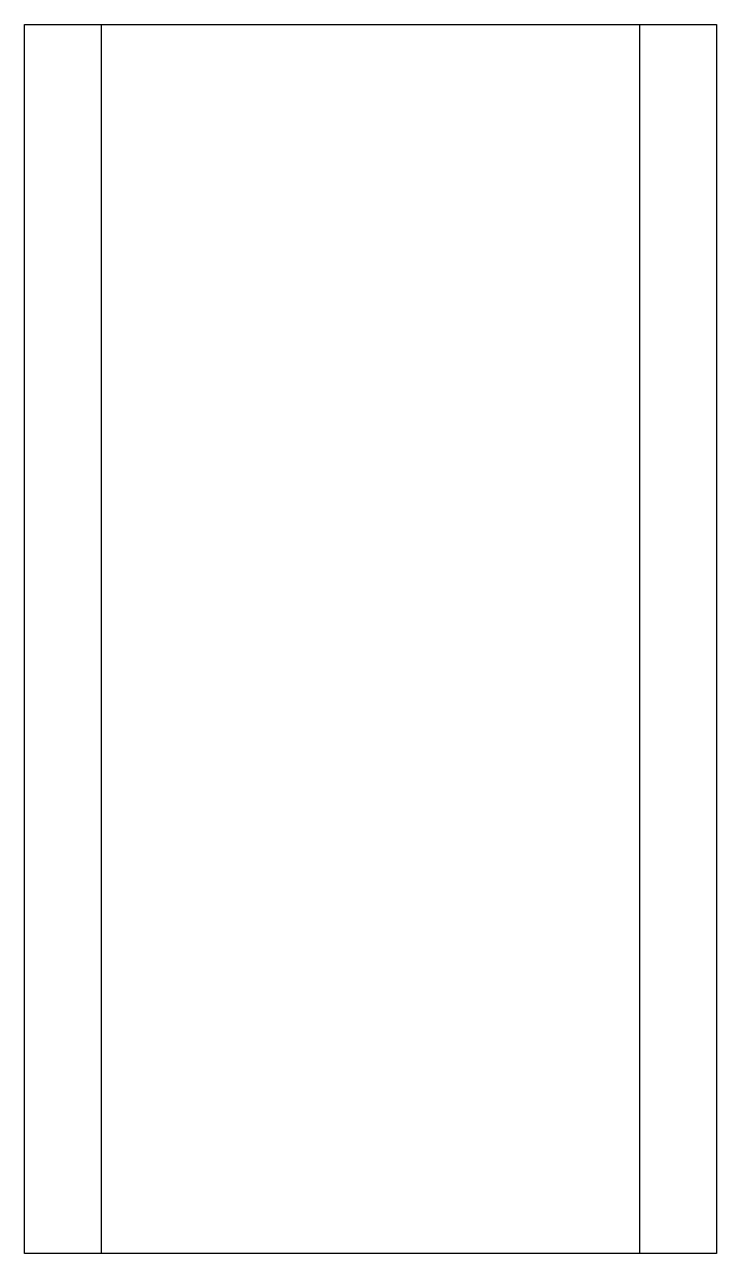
# Model space of a CAD drawing. Header units: millimetres. Extents: x -120 to -30, y -120 to 40.
import ezdxf

# ---------------------------------------------------------------- set-up
doc = ezdxf.new("R2010")
doc.units = ezdxf.units.MM
doc.layers.get('0').update_dxf_attribs({"lineweight": 25, "true_color": 0x000000})

msp = doc.modelspace()

# ---------------------------------------------------------------- linework, layer by layer
for p, q in [((-120, 40), (-30, 40)), ((-120, -120), (-120, 40)), ((-110, 40), (-40, 40)), ((-110, -120), (-110, 40)), ((-40, 40), (-40, -120)), ((-30, 40), (-30, -120)), ((-30, -120), (-120, -120)), ((-40, -120), (-110, -120))]:
    msp.add_line(p, q)

doc.saveas('drawing.dxf')
